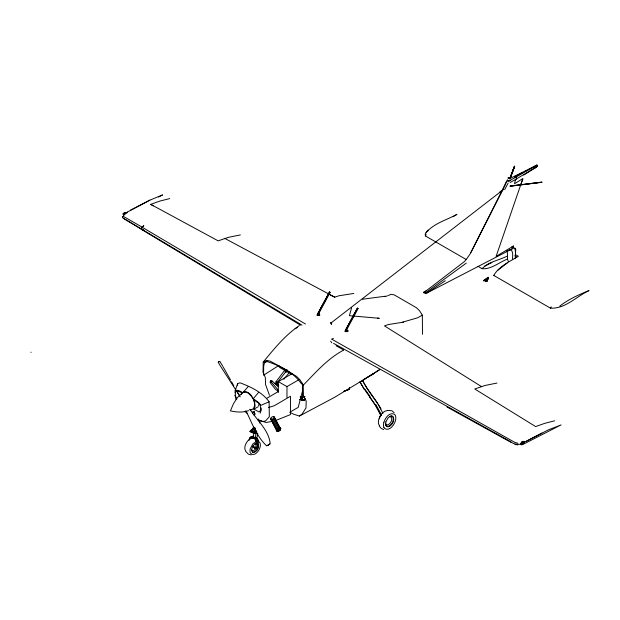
<?xml version="1.0" encoding="UTF-8"?>
<svg xmlns="http://www.w3.org/2000/svg" width="620" height="620" viewBox="0 0 620 620"><rect width="100%" height="100%" fill="white"/><g stroke="black" fill="none" stroke-linecap="round" stroke-linejoin="round"><path stroke-width="0.93" d="M31.008 352.144L31.031 352.439M299.305 325.593C285.006 335.319 274.11 348.851 263.229 362.088L263.012 372.194L265.337 377.557L265.554 384.555L269.475 395.281M237.561 385.516L237.607 383.586L240.079 382.835C250.813 386.841 262.237 392.22 269.111 401.775L269.328 416.741L265.484 420.972L262.647 421.515L257.556 419.57M422.483 334.265L422.344 315.154L419.585 310.798L416.462 307.737L394.18 294.872L391.057 294.329L388.298 295.5M261.198 407.937L261.129 410.324L260.113 413.176M512.57 259.54C512.314 256.153 514.034 251.054 509.95 249.403M426.025 290.865L423.499 292.19L423.724 292.733L464.659 261.384L467.348 257.912L470.177 253.844L505.161 185.202L507.268 179.963M521.784 442.719L521.854 441.928L523.164 441.285M234.996 392.809L235.213 390.507L237.607 383.586M253.65 427.722L253.65 427.048L252.417 429.102C247.155 433.954 253.216 430.427 255.177 428.598M252.782 429.311L254.084 427.296L254.084 427.971L250.526 431.28M253.503 429.73L253.58 429.017L255.177 428.009M511.918 246.791L513.585 245.962L496.093 256.401L522.877 178.576L514.523 183.729L515.398 180.125L516.344 178.994L537.176 166.462L536.959 165.083L509.656 178.676M343.922 391.259L349.246 389.376L349.463 387.531M515.251 258.408L515.546 254.471M286.541 370.799L277.605 382.207L277.388 383.842L278.597 384.935M249.17 440.332L249.442 438.449L250.457 437.193L252.27 436.813L254.812 438.278L256.478 442.51L255.541 448.508M255.246 428.932L254.882 431.784M255.029 431.954L255.463 429.396M256.045 432.202L256.339 430.497M259.586 423.057L260.051 420.391M258.284 420.825L258.61 419.043M255.246 430.404L254.231 430.9L253.216 437.108L255.246 437.945L256.99 437.526L257.765 433.364M255.246 437.945L256.339 432.117L257.06 432.032M488.033 279.24L488.32 277.31L483.461 280.705L485.561 280.666L487.599 279.24L488.32 277.31L483.461 280.705L486.072 280.62L488.033 279.24L487.599 279.24M267.654 360.569L264.538 362.591L263.671 366.195L263.593 375.209L278.767 365.529L279.635 367.459L291.803 374.372M250.24 431.365L253.867 431.869L254.518 432.249L254.231 433C252.735 433.682 249.015 429.087 250.821 431.869M250.526 431.536L250.457 430.985L250.162 431.489M285.952 371.938L286.022 371.644A0.829 0.48 60 0 0 285.518 370.768C283.89 371.287 286.959 373.147 287.51 371.039M507.416 180.04C507.028 181.559 510.593 181.482 509.95 180.001M485.855 280.666L486.072 280.201M507.199 180.839L508.935 180.924L510.609 180.125L536.959 165.083L536.378 167.175L523.745 175.057M536.881 166.129C537.563 164.912 537.137 166.951 537.098 165.501L536.3 165.881M536.664 166.253C537.408 165.804 536.936 165.455 537.098 166.424M379.44 418.88L380.099 416.322M256.339 448.632L258.37 442.347L258.075 440.417L256.843 438.278M258.517 405.968L258.897 404.628M280 428.598L280.147 428.094L280.798 428.474L280.287 430.195L278.109 431.365L276.373 430.861L276.877 429.311M254.231 433L253.65 432.582L253.867 431.869M255.611 433.713L255.828 433C249.674 430.699 248.721 431.435 255.611 433.713L252.921 432.915M487.088 278.698L488.32 277.481L488.033 278.566L483.461 280.705M351.571 307.908L349.393 315.696L379.3 318.3L377.479 318.169M250.093 431.195L251.255 431.784M250.744 431.574L250.96 431.195L250.891 431.66M256.773 448.376L256.913 447.958M299.964 399.722L301.56 398.552A0.814 0.465 60 0 0 301.196 397.924A0.814 0.465 60 0 0 300.901 398.009M301.56 399.559L301.336 398.931M383.943 422.228C385.097 417.996 389.879 411.393 394.762 414.478L395.413 415.609A8.742 5.045 -60 0 1 395.413 420.724C394.258 424.956 389.476 431.559 384.594 428.474L383.943 427.343M504.657 189.681L508.137 183.063M486.072 280.876L486.506 280.038M486.871 281.17L487.088 280.457M487.088 280.961L487.305 280.248M537.029 166.044L536.734 165.625M509.857 178.63L514.67 166.3L509.857 178.576M509.904 178.661L514.453 166.424M510.121 178.7L514.67 166.3M520.746 184.582L522.8 179.203M255.029 433.457L255.316 432.706M506.176 181.931L503.13 188.302M142.158 229.834L143.685 229.702L142.228 229.787L141.507 228.865L142.228 227.191L143.825 225.68L142.158 227.23L141.507 228.865L142.158 229.834L300.483 325.144M235.577 391.135L235.213 395.452L236.809 399.14M559.821 306.102C568.478 299.282 578.809 294.678 589 290.594C576.267 296.5 565.409 308.985 550.459 308.156L493.768 275.427C498.984 266.298 509.679 261.609 518.374 256.277L515.274 254.487M486.359 281.464L485.925 280.62L486.506 279.868M487.157 279.659L486.94 281.124L486.072 281.209L486.142 280.752L487.235 280.124L486.359 281.542M487.157 280.752L487.382 280.287M317.215 314.89L329.794 292.067L330.158 292.353L318.541 313.983L319.052 315.696L318.541 313.898L317.82 313.565L329.36 292.067M345.154 331.026L357.74 308.194L358.104 308.489L346.487 330.119L346.999 331.832L346.487 330.034L345.759 329.693L357.306 308.194M317.595 315.619L318.324 314.022M345.542 331.747L346.27 330.158M280.581 428.932L280.798 428.474L278.907 428.056M470.898 252.503L502.983 188.72M276.807 430.357L276.373 430.11L276.954 429.102M329.577 292.02L317.959 313.565L319.556 314.231M357.523 308.156L345.906 329.693L347.502 330.367M270.196 381.788L271.436 382.168L277.171 388.825L278.473 391.429L275.497 389.376L270.196 382.625L270.196 381.788L270.855 380.657L272.087 381.037L278.55 386.609L274.846 383.3L277.388 383.842L276.226 383.423L276.078 381.664L285.146 369.675M271.436 382.168L272.087 381.037M270.638 419.004L273.102 419.004L273.978 418.415L274.335 417.035L272.885 416.617L271.94 416.989L270.56 418.376L270.638 419.004L276.59 430.482L278.039 430.9L279.054 430.404L280.364 428.474L274.335 417.035M301.196 399.512L302.645 400.187C298.856 398.784 304.49 400.915 305.335 399.303M537.462 165.966L536.959 165.834M486.506 281.379L487.235 280.124M513.004 248.31L513.507 247.767L515.181 248.31L515.763 249.147L515.468 254.014M316.944 315.262L317.82 313.813M344.89 331.398L345.759 329.949M466.24 259.532L425.39 235.949L426.188 234.647M550.459 308.156L551.257 306.853M453.073 216.674L456.963 214.365C446.307 220.247 432.636 223.603 425.243 233.856L425.39 235.949M249.659 438.991L250.604 437.689L252.34 437.356L254.882 438.821L256.192 440.921M256.045 448.299L254.014 450.476L252.921 450.849L251.325 450.012M253.867 409.154L255.099 406.007L254.595 401.946L253.503 399.559L258.439 403.078L260.253 405.379L260.764 410.2L259.021 411.959L253.867 409.154L258.005 406.852M486.003 280.248L486.003 281.589L486.801 281.379M486.072 280.287L486.506 280.124M514.747 248.899L515.181 248.31M425.971 232.678L428.079 230.043M523.892 442.843L522.149 444.687M283.797 379.285L288.858 373.116M524.613 441.928L522.582 444.191M269.111 401.775L260.912 405.341L258.873 402.744L253.286 398.675L258.587 392.429M241.312 394.274L242.257 392.894L237.46 390.964M250.604 437.689L252.487 437.193L251.619 438.449L251.325 437.945M347.797 331.289L348.231 330.786L346.417 329.902L347.797 331.289L346.487 330.119M257.641 440.921L258.075 440.417M537.176 165.966L536.595 166.129L536.959 166.509M477.911 266.274L482.081 268.677C488.552 261.865 498.697 260.299 506.904 256.277M235.213 390.507L237.39 390.337L239.638 390.964L242.831 392.638L248.279 386.485M123.07 213.613L124.372 213.28M289.928 412.269L293.283 414.059L299.382 416.067L302.064 414.098L305.986 407.898L306.203 401.148L303.444 395.537L303.226 385.183C315.688 372.543 327.554 358.593 343.503 350.192M124.519 212.939L127.425 212.187M536.517 165.92L536.959 165.587M300.901 399.768L301.413 399.303L302.715 399.807M253.309 447.384L255.758 448.795L256.339 447.88M364.343 389.538L359.988 382.083L360.716 381.579M537.176 166.462L534.742 168.02M280.581 429.521L274.412 417.663M124.806 214.032L127.255 212.706M521.35 444.23L521.714 444.61L520.986 444.687A0.829 0.48 60 0 1 520.475 443.811L524.396 441.378M254.743 428.35L250.604 431.326M331.103 322.904L503.3 189.658M497.759 270.274L507.633 262.647M302.064 400.101L302.715 399.055L301.994 397.211L300.685 396.537L300.103 396.878M255.68 448.167L256.114 447.834M500.084 191.906L502.115 190.48L500.224 192.068M500.154 192.115L502.045 190.441M253.216 429.482L253.216 428.808L254.743 427.676M423.724 292.733L425.173 293.151L466.256 263.144M256.478 442.51L257.858 441.882M425.173 293.151L426.7 293.113L445.276 280.705M365.482 378.564L363.103 380.006L379.494 369.698M158.573 197.044L162.626 194.882L149.854 200.159L127.061 212.226M536.959 165.083L528.387 169.694M370.512 375.666L379.688 369.636M245.9 410.696C251.976 422.77 256.564 436.526 266.716 445.904L270.196 443.811C269.041 430.218 256.874 420.252 249.899 409.262M268.46 444.904L269.692 444.106M267.22 445.61L269.623 444.145M367.071 377.596L373.418 373.744L334.583 397.335L299.382 416.067M266.654 398.396L278.682 391.321M123.721 215.249L122.923 213.947L123.644 214.117L125.465 213.071M508.718 177.777L509.88 178.033M536.595 165.966L537.176 165.625M536.378 166.594L537.462 166.044L537.176 165.548M536.447 166.718L537.315 165.796M536.595 166.718L537.393 166.253M295.097 328.771L297.522 327.376M331.607 322.532L331.026 322.532L331.026 324.035M331.026 322.695L331.607 322.617M285.223 370.683L286.789 369.784M285.518 370.768L287.076 369.869M285.518 371.938L287.587 370.745M278.326 392.483L278.326 381.618L292.16 373.635M278.326 381.618L286.967 386.609L299.173 379.556M250.201 410.161L253.363 408.774C256.734 403.279 252.511 396.149 247.767 392.894A10.067 5.812 60 0 0 242.257 393.065L237.243 397.714L233.329 404L230.423 410.874C236.22 412.192 242.776 412.726 248.566 410.665M299.964 399.474L301.56 398.552M299.599 399.768L301.196 398.846M301.196 399.768L303.738 400.063L305.257 399.427L302.645 400.187M290.129 412.021L298.22 407.356L302.428 391.259L302.428 383.113M381.037 408.983C375.619 399.102 367.846 390.74 362.677 380.696L359.988 382.083M278.256 431.28L272.087 419.337M280.147 430.272L273.978 418.415M255.897 448.376L255.099 447.919M521.281 444.772L521.281 443.688M510.175 182.474L516.344 178.994L516.197 177.072L514.817 176.274M422.344 315.154L417.624 317.797L402.473 322.191M305.063 396.389L302.576 397.714L302.498 388.616M514.461 177.018L522.513 172.755M506.904 259.292C498.976 262.477 490.87 269.615 482.081 268.677M526.357 441.254L547.987 430.024L561.054 424.909L523.675 444.06C519.064 444.439 514.096 444.989 510.392 441.502L333.56 343.348M525.032 171.438L526.706 170.562M524.908 441.928L541.965 433.086M130.401 210.219L149.854 200.159M426.7 293.113L512.709 248.566L506.517 251.271M263.229 362.088L266.422 360.499L270.056 361.088L283.193 368.249L296.406 376.301L300.034 379.905L303.226 385.183M484.623 266.12L491.877 262.516M331.754 339.125L333.452 338.303M522.513 442.3L521.056 442.804L521.854 441.928L522.877 442.595L523.234 443.556L522.513 443.974M303.738 400.063L305.187 399.389M256.409 441.378L252.782 443.982L250.31 448.586A7.673 4.433 -60 0 0 250.31 452.864C253.634 457.552 259.354 451.058 260.036 447.245A7.673 4.433 -60 0 0 260.036 442.975L258.656 441.425L257.641 441.169M219.248 361.669L218.225 362.173L219.681 364.854L240.242 396.854M124.45 214.83L124.953 214.621M218.302 362.134L219.821 361.336L222.634 366.017M264.538 362.591L267.081 361.545C280.046 365.614 293.803 372.535 301.63 384.012M303.591 399.722L305.187 399.055M305.118 399.264L302.715 399.978L301.413 399.559L303.808 399.854M521.932 444.734L522.435 444.525M275.303 420.654L290.454 414.602L290.454 396.25L274.412 405.674L268.569 407.526M344.046 391.313L349.246 389.376M242.831 392.638L245.52 391.677L248.062 392.476L250.604 394.615L253.286 398.675M385.02 296.67L387.477 295.794M301.266 399.389L302.645 399.854L305.257 399.179M305.335 399.474L302.645 400.101L301.336 399.683M153.186 205.887L150.722 204.352L159.867 201.081L169.741 198.571M240.366 234.903L228.462 237.336L218.155 240.854L150.722 204.352M496.961 383.044L485.057 385.477L474.75 388.996L535.649 426.583L544.794 423.321L554.668 420.802M330.406 295.027L334.73 297.174L338.869 295.794L353.819 293.446M123.721 213.071L124.736 212.73L125.751 213.233L124.155 213.148L125.1 212.862M256.556 443.393C253.324 444.207 251.069 448.105 251.983 451.314L252.704 452.236L253.867 452.484C257.106 451.569 259.338 447.733 258.439 444.486L257.719 443.564M250.96 436.643L253.503 436.1M249.728 437.86L250.526 437.65M252.999 437.565L253.797 437.356L252.053 437.689M252.704 436.31L255.246 437.774L256.045 437.565M362.677 380.696L366.815 388.197L377.627 403.581M250.744 431.822L251.038 431.489L255.828 433M272.552 421.337L266.065 422.483L258.587 420.089M387.5 410.37L391.925 410.75L394.18 412.719M403.543 322.152L388.585 324.5L384.454 325.88L481.57 386.647M387.353 410.533C382.943 411.037 380.006 415.307 378.789 419.252A8.742 5.045 -60 0 0 378.789 424.367L379.44 425.498M385.322 296.213L362.529 299.228M510.097 185.953L541.965 182.141L510.175 186.248M510.175 186.163L541.965 182.303M254.518 411.378C253.146 411.579 254.246 413.765 255.246 413.889M302.645 399.768L303.661 399.683M249.876 409.696L251.836 409.657M537.098 165.834L537.462 165.881M427.35 230.88L427.932 230.88M330.08 292.485L329.36 292.144M358.027 308.613L357.306 308.279M279.124 428.094L280.147 428.094L278.078 424.855M512.205 247.737L513.507 247.767M252.704 432.535L253.65 432.582M254.518 432.249L252.417 431.784M277.388 431.365L270.56 418.376M255.029 443.602L256.626 444.439M514.887 444.439L517.863 444.896M389.748 416.446L391.561 417.493C392.429 420.515 390.251 424.274 387.206 425.033L385.392 423.987M276.807 430.946L276.373 430.861L276.59 429.815M390.84 415.818L392.22 416.113L393.088 417.198C394.188 421.019 391.445 425.584 387.647 426.63L385.392 425.328M252.201 451.941L253.363 452.189C256.603 451.275 258.835 447.439 257.935 444.191M256.339 432.117L254.665 431.66L254.231 430.9M253.503 438.449C249.317 437.526 246.279 442.137 245.156 445.617A7.673 4.433 -60 0 0 245.156 449.887L245.737 450.81M251.108 454.917L248.426 454.204L245.737 451.399M517.863 443.222L514.887 442.424L332.002 339.334M493.768 275.427L494.349 275.598M383.656 429.606L381.037 428.265L379.223 425.956M277.605 382.207L276.078 381.664L276.148 382.711M253.65 414.811L254.882 414.602L254.161 412.168L252.704 411.664L252.417 413.176M319.68 314.356L318.471 313.774L319.393 314.697M123.287 216.333L142.228 227.191M224.975 238.506L334.73 297.174M446.95 406.976L511.043 442.386M336.141 345.743L343.589 349.897M537.315 165.966L537.315 165.625M514.67 255.727L516.483 256.781M486.94 279.535L487.382 280.038M301.196 399.683L302.645 400.016M250.023 431.241L252.201 432.582M252.906 446.067L255.975 447.834L255.611 448.717M253.309 446.966L255.611 448.299L254.96 448.004M253.673 447.431L255.975 448.756M142.158 227.23L305.451 324.004M142.228 229.787L123.287 218.349M302.041 325.151L122.628 217.721L122.411 216.504L123.07 216.961M244.822 411.409L247.551 413.718M319.85 315.154L318.541 313.983M330.662 341.263L331.808 342.783M364.994 389.329L370.078 396.459M369.427 396.746L375.232 404.961L380.874 415.594M256.696 437.774L258.005 439.875M255.246 437.774L256.556 439.875L257.06 442.091M378.091 404.356L382.935 413.362M375.883 404.666L381.533 415.307M509.229 177.653C506.408 176.948 509.074 180.04 509.663 177.824M508.431 261.516L507.555 259.586L507.338 250.992M223.022 366.699L230.57 379.998M237.018 391.453L239.289 395.389M123.644 214.117L123.938 214.869M360.204 382.036C366.156 393.832 375.999 403.256 381.075 415.547M231.508 381.695L233.833 385.935M273.102 419.004L279.271 430.946M273.831 416.656L275.954 420.755M515.104 249.442L515.546 252.883M234.996 395.242L236.011 399.264M331.537 322.408L331.607 323.958M331.39 322.741L331.39 324.082M331.243 322.408L331.243 323.749M286.967 386.609L286.967 397.466M270.855 380.657L270.855 381.494M123.644 215.202A0.829 0.48 60 0 1 123.426 215.163M383.873 427.382A8.742 5.045 -60 0 1 383.873 422.274M385.834 421.894L385.834 425.584L388.081 426.878C391.879 425.832 394.622 421.267 393.522 417.454L392.654 416.361L391.274 416.067L389.678 416.656L388.081 417.911L385.834 421.894M514.453 166.253L509.904 178.552L514.453 166.253"/></g></svg>
